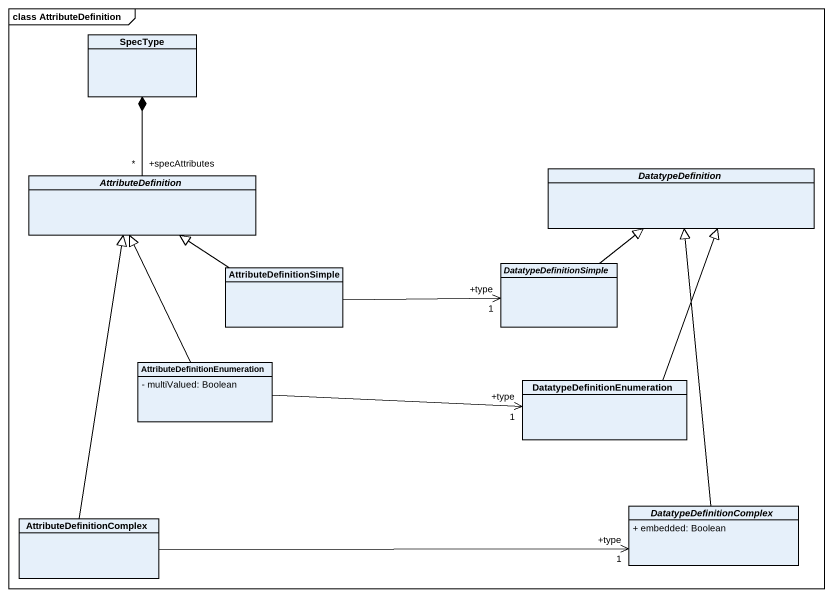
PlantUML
@startuml
mainframe class AttributeDefinition
hide circle
hide empty members
skinparam classAttributeIconSize 0
class SpecType
abstract class AttributeDefinition
abstract class DatatypeDefinition
class AttributeDefinitionSimple
abstract class DatatypeDefinitionSimple
class "AttributeDefinitionEnumeration" as AttributeDefinitionEnumerati {
  - multiValued: Boolean
}
class "DatatypeDefinitionEnumeration" as DatatypeDefinitionEnumeratio
class AttributeDefinitionComplex
abstract class DatatypeDefinitionComplex {
  + embedded: Boolean
}
AttributeDefinition "+specAttributes\n*" -up-* SpecType
AttributeDefinitionSimple -up-|> AttributeDefinition
AttributeDefinitionSimple -right-> "+type\n1" DatatypeDefinitionSimple
DatatypeDefinitionSimple -up-|> DatatypeDefinition
AttributeDefinitionEnumerati -up-|> AttributeDefinition
AttributeDefinitionEnumerati -right-> "+type\n1" DatatypeDefinitionEnumeratio
DatatypeDefinitionEnumeratio -up-|> DatatypeDefinition
AttributeDefinitionComplex -up-|> AttributeDefinition
AttributeDefinitionComplex -right-> "+type\n1" DatatypeDefinitionComplex
DatatypeDefinitionComplex -up-|> DatatypeDefinition
@enduml
